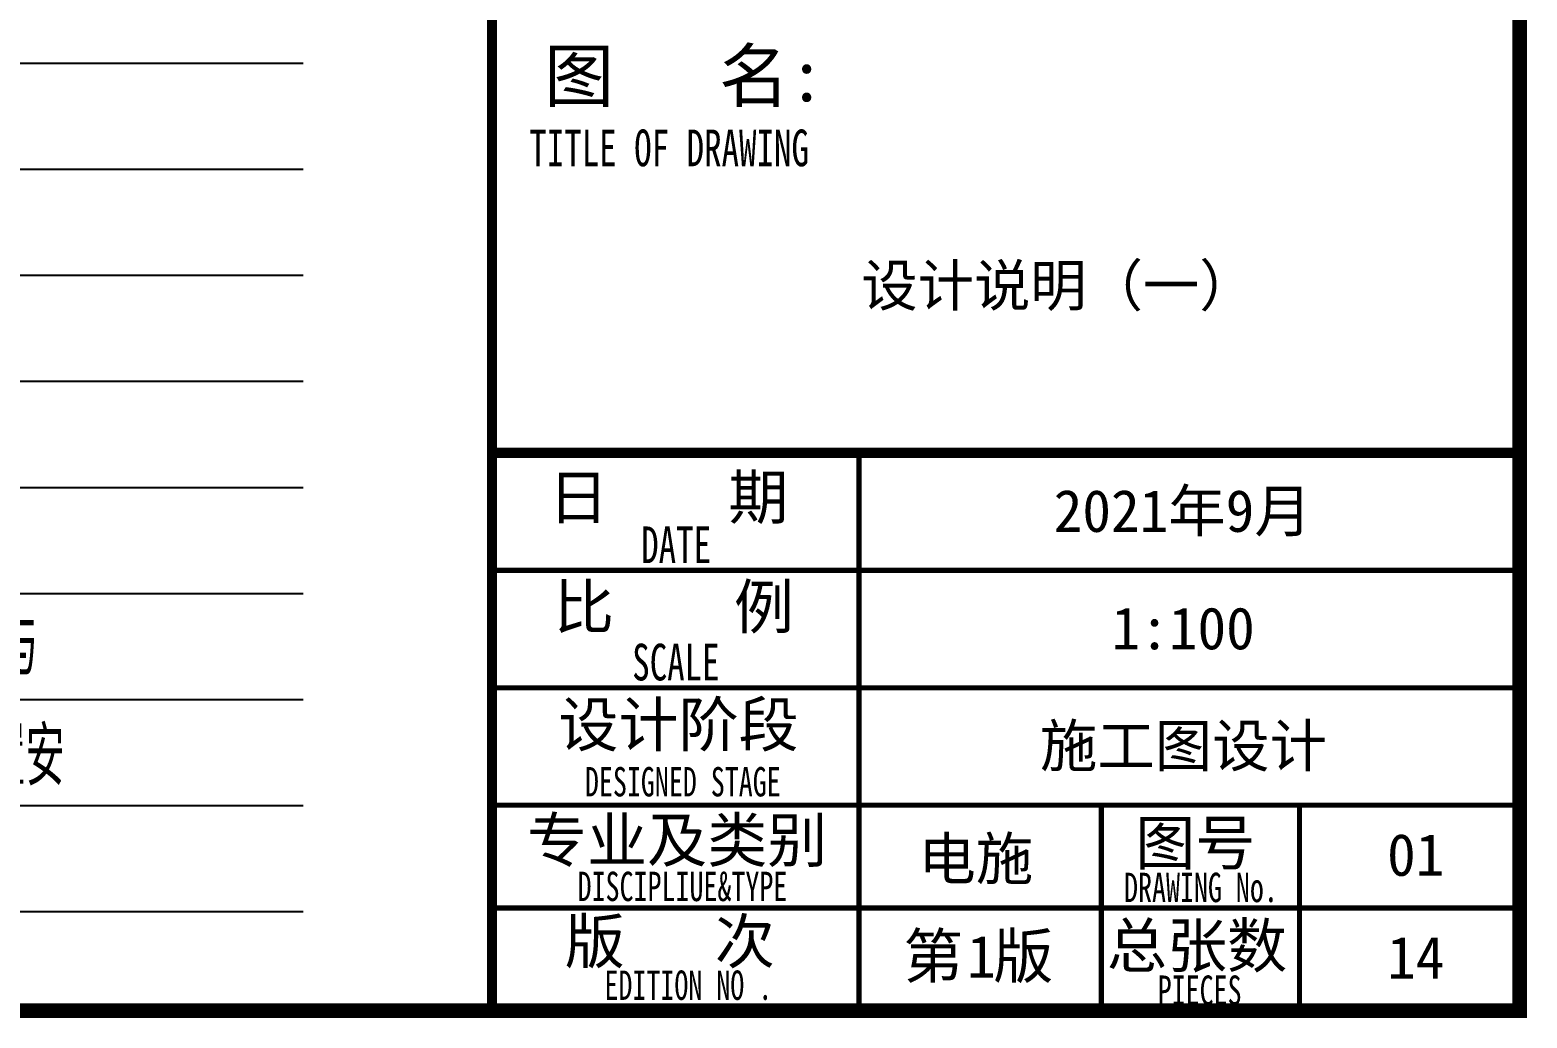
# Model space of a CAD drawing. Extents: x 2803505 to 5851001, y -1372902 to 24339.
# Drawn here: x 3290412 to 3300610, y -628904 to -622172 of the extents above; entities that cross this region are included whole.
import ezdxf

# ---------------------------------------------------------------- set-up
doc = ezdxf.new("R2010")
doc.units = 0
doc.header["$LTSCALE"] = 1000
doc.header["$MEASUREMENT"] = 0
for name, color, linetype in [('!!电气', 1, 'CONTINUOUS'), ('TEL_TEXT', 7, 'CONTINUOUS'), ('图签文字', 4, 'CONTINUOUS')]:
    doc.layers.add(name, color=color, linetype=linetype)
for name, color, linetype, lineweight in [('可改文字', 6, 'CONTINUOUS', 18), ('图框', 147, 'CONTINUOUS', 20), ('图签', 147, 'CONTINUOUS', 18)]:
    doc.layers.add(name, color=color, linetype=linetype, lineweight=lineweight)
doc.styles.add('TSSD_Dimension', font='Tssdeng.shx', dxfattribs={"width": 0.7, "bigfont": 'tssdchn.shx'})
doc.styles.add('宋体', font='', dxfattribs={"height": 4})
doc.styles.add('建筑图签-1', font='simhei.ttf', dxfattribs={"width": 0.7})
doc.styles.get('宋体').set_extended_font_data('SimSun')

# ---------------------------------------------------------------- blocks, each defined once
blk = doc.blocks.new('A$C56DE0068')
at = {"layer": '图框'}
for points, const_width in [([(0, 0), (0, 40000)], 70), ([(0, 3800), (7000, 3800)], 70), ([(2500, 1400), (2500, 3800)], 35), ([(0, 3000), (7000, 3000)], 35), ([(0, 2200), (7000, 2200)], 35), ([(0, 1400), (7000, 1400)], 35), ([(0, 1400), (6500, 1400)], 35), ([(2500, 0), (2500, 1400)], 35), ([(4150, 0), (4150, 1400)], 35), ([(4150, 0), (4150, 1400)], 35), ([(4150, 0), (4150, 1400)], 35), ([(5500, 0), (5500, 1400)], 35), ([(0, 700), (4150, 700)], 35), ([(4150, 700), (7000, 700)], 35)]:
    blk.add_lwpolyline(points, dxfattribs=dict(at, const_width=const_width))
at = {"layer": '图签', "color": 154, "style": '宋体'}
for s, p in [('2021年9月', (3826, 3262)), ('1:100', (4220, 2462)), ('施工图设计', (3732, 1662)), ('电施', (2904, 893)), ('14', (6097, 219))]:
    blk.add_text(s, height=286.7, dxfattribs=at).set_placement(p)
at = {"layer": '图签文字', "color": 7, "style": '建筑图签-1'}
for s, height, p in [('图   名:', 350, (355, 6195)), ('日    期', 300, (384, 3349)), ('比    例', 300, (422, 2602)), ('设计阶段', 300, (452, 1800)), ('专业及类别', 300, (238, 1013)), ('图号', 300, (4381, 994)), ('版   次 ', 300, (496, 323)), ('总张数', 300, (4188, 294)), ('第 版', 300, (2801, 223))]:
    blk.add_text(s, height=height, dxfattribs=at).set_placement(p)
at = {"layer": '图签文字', "style": '建筑图签-1', "width": 0.7}
for s, height, p in [('TITLE OF DRAWING', 250, (254, 5753)), ('DATE', 250, (1016, 3049)), ('SCALE', 250, (955, 2250)), ('DESIGNED STAGE', 200, (633, 1460)), ('DISCIPLIUE&TYPE', 200, (583, 747)), ('DRAWING No.', 200, (4305, 740)), ('EDITION NO .', 200, (766, 74)), ('PIECES', 200, (4534, 40))]:
    blk.add_text(s, height=height, dxfattribs=at).set_placement(p)

msp = doc.modelspace()

# ---------------------------------------------------------------- linework, layer by layer
at = {"layer": 'TEL_TEXT', "color": 0}
for p, q in [((3270904.5, -622398.5), (3292274.5, -622398.5)), ((3270904.5, -623121), (3292274.5, -623121)), ((3270904.5, -623843.4), (3292274.5, -623843.4)), ((3270904.5, -624565.9), (3292274.5, -624565.9)), ((3270904.5, -625288.3), (3292274.5, -625288.3)), ((3270904.5, -626010.8), (3292274.5, -626010.8)), ((3270904.5, -626733.3), (3292274.5, -626733.3)), ((3270904.5, -627455.7), (3292274.5, -627455.7)), ((3270904.5, -628178.2), (3292274.5, -628178.2))]:
    msp.add_line(p, q, dxfattribs=at)
at = {"layer": '图框', "const_width": 100}
msp.add_lwpolyline([(3244659.7, -628853.6), (3300559.7, -628853.6), (3300559.7, -588853.6), (3244659.7, -588853.6)], close=True, dxfattribs=at)

# ---------------------------------------------------------------- block references
at = {"layer": '!!电气'}
msp.add_blockref('A$C56DE0068', (3293559.7, -628853.6), dxfattribs=at)

# ---------------------------------------------------------------- texts
at = {"layer": 'TEL_TEXT', "style": 'TSSD_Dimension', "width": 0.7}
for s, p in [('11.电气装置的安装施工与验收，应满足《建筑电气工程施工质量验收规范》GB50303、《建筑电气照明装置施工验收规范》GB50617、《建筑物防雷工程施工与', (3271161.4, -626568.1)), ('质量验收规范》GB50601、《电气装置安装工程接地装置施工及验收规范》GB50169、《电气装置安装工程低压电器施工及验收规范》GB50254、《电气装置安', (3271113.2, -627320.2))]:
    msp.add_text(s, height=400, dxfattribs=at).set_placement(p)
at = {"layer": '可改文字', "color": 1, "style": '宋体'}
msp.add_text('设计说明（一）', height=281.28, dxfattribs=at).set_placement((3296075.3, -624053))
at = {"layer": '图签', "color": 1, "style": '宋体'}
for s, height, p in [('01', 286.68, (3299656.2, -627934.5)), ('1', 286.7, (3296795.6, -628628.5))]:
    msp.add_text(s, height=height, dxfattribs=at).set_placement(p)

doc.saveas('drawing.dxf')
